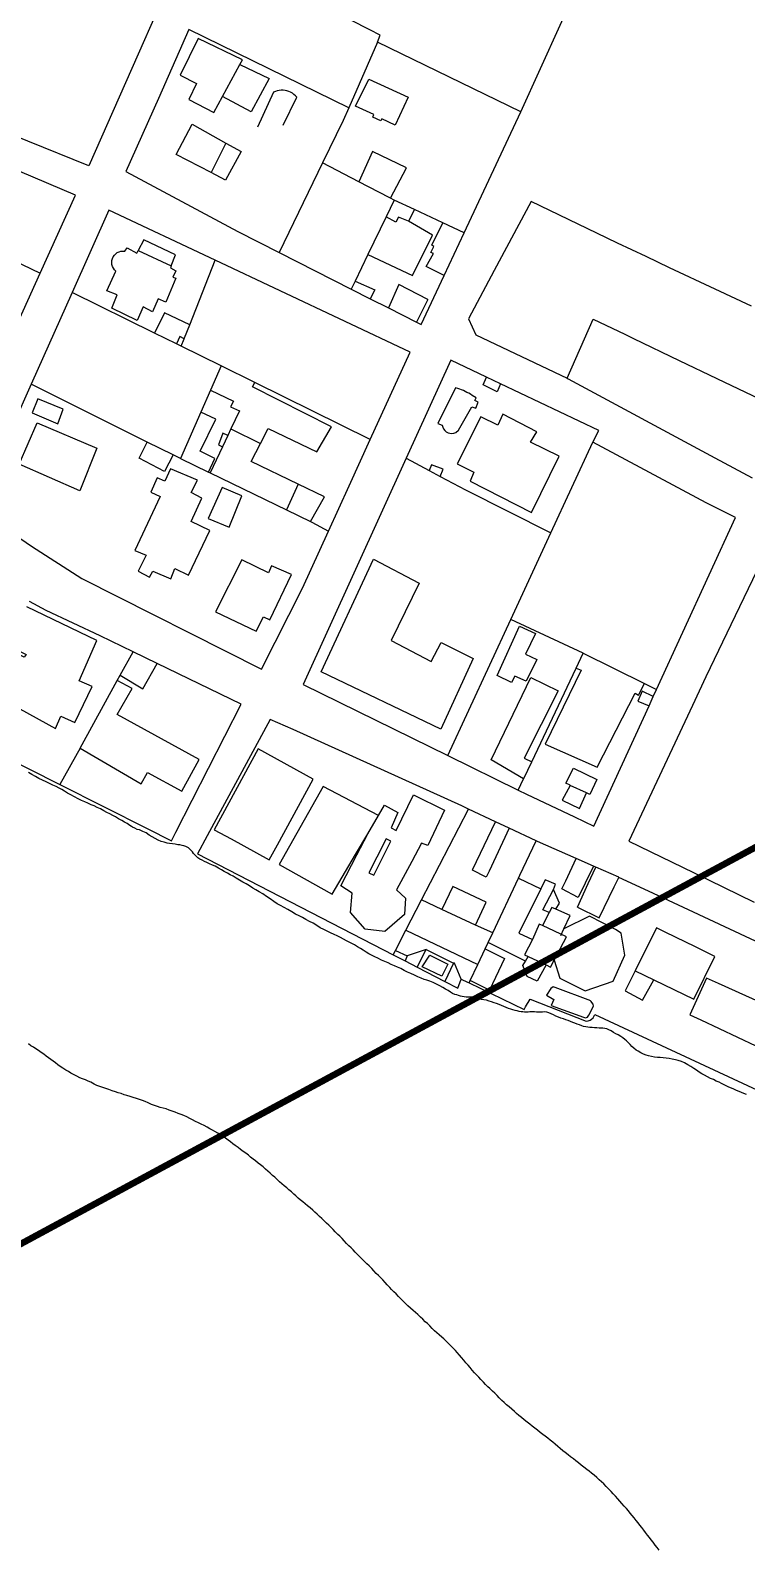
# Model space of a CAD drawing. Header units: inches. Extents: x 610851 to 630254, y 1234683 to 1264905.
# Drawn here: x 622826.15 to 622833.72, y 1246140.49 to 1246156.56 of the extents above; entities that cross this region are included whole.
import ezdxf

# ---------------------------------------------------------------- set-up
doc = ezdxf.new("R2010")
doc.units = ezdxf.units.IN
doc.header["$MEASUREMENT"] = 0
doc.layers.add('Level 50', color=7, linetype='Continuous', lineweight=0)
doc.layers.add('Level 7', color=7, linetype='Continuous', lineweight=0)
doc.styles.add('Styletxt', font='txt.shx')
doc.styles.add('WMF-Arial0', font='arial.ttf')
doc.dimstyles.new('STANDARD-Linear', dxfattribs={"dimtxt": 1.5, "dimasz": 1.13, "dimexe": 0.125, "dimexo": 0.000625, "dimgap": 0.3, "dimtad": 1, "dimzin": 7, "dimdsep": 46, "dimtxsty": 'Styletxt', "dimsah": 1, "dimcen": 2.5, "dimclrd": 1, "dimclre": 1, "dimclrt": 2, "dimaunit": 1, "dimadec": 7, "dimazin": 0, "dimtfac": 1, "dimtofl": 0, "dimtmove": 1, "dimatfit": 3, "dimfxl": 1, "dimtolj": 1, "dimtzin": 0, "dimarcsym": 0})

msp = doc.modelspace()

# ---------------------------------------------------------------- linework, layer by layer
at = {"layer": 'Level 50', "color": 7, "flags": 128}
for points in [[(622828.56579, 1246159.20652), (622827.99815, 1246157.91995), (622827.99815, 1246157.91995), (622826.76628, 1246155.12948), (622825.47333, 1246155.65081), (622825.47214, 1246155.65138), (622825.47214, 1246155.65138), (622824.69089, 1246156.02556), (622824.68345, 1246156.02989), (622824.68345, 1246156.02989), (622824.48547, 1246156.14924), (622824.48547, 1246156.14924), (622823.80556, 1246156.55877), (622823.1339, 1246156.86244), (622823.1339, 1246156.86244), (622823.1307, 1246156.8637)], [(622830.28508, 1246153.45239), (622830.52958, 1246153.97175), (622830.52958, 1246153.97175), (622830.74157, 1246154.42166), (622830.74157, 1246154.42166), (622831.34355, 1246155.70044), (622831.34355, 1246155.70044), (622832.38398, 1246157.99796)], [(622831.34355, 1246155.70044), (622829.82512, 1246156.43809), (622829.82512, 1246156.43809), (622829.85196, 1246156.51248), (622829.7434, 1246156.56813), (622829.7434, 1246156.56813), (622828.17526, 1246157.37067)], [(622827.82555, 1246156.57365), (622827.50477, 1246155.84107), (622827.15988, 1246155.07162), (622828.34664, 1246154.43478), (622828.78434, 1246154.213), (622828.78434, 1246154.213), (622829.54562, 1246153.8275), (622829.54562, 1246153.8275), (622829.74786, 1246153.72486), (622829.74786, 1246153.72486), (622829.94023, 1246153.62727), (622829.94023, 1246153.62727), (622830.23693, 1246153.47711), (622830.23693, 1246153.47711), (622830.28508, 1246153.45239)], [(622829.51955, 1246155.74521), (622827.82555, 1246156.57365)], [(622828.39381, 1246156.25131), (622827.92433, 1246156.47802), (622827.73422, 1246156.0901), (622827.9068, 1246156.00221), (622827.82514, 1246155.8322), (622828.08974, 1246155.69417), (622828.18289, 1246155.86523), (622828.18289, 1246155.86523), (622828.36686, 1246156.20218), (622828.36686, 1246156.20218), (622828.39381, 1246156.25131)], [(622829.82512, 1246156.43809), (622829.51955, 1246155.74521), (622829.51955, 1246155.74521), (622829.45967, 1246155.61026), (622829.24271, 1246155.16099), (622829.24271, 1246155.16099), (622828.78434, 1246154.213)], [(622828.36686, 1246156.20218), (622828.67822, 1246156.05475), (622828.48684, 1246155.70277), (622828.18289, 1246155.86523)], [(622828.82519, 1246155.55902), (622828.96837, 1246155.85704), (622828.95481, 1246155.87267), (622828.93938, 1246155.88686), (622828.92245, 1246155.89915), (622828.90447, 1246155.90988), (622828.88535, 1246155.91823), (622828.86555, 1246155.92457), (622828.84506, 1246155.92889), (622828.82431, 1246155.93115), (622828.80371, 1246155.93128), (622828.78278, 1246155.92892), (622828.76242, 1246155.92439), (622828.74267, 1246155.9181), (622828.72343, 1246155.90921), (622828.55487, 1246155.5383)], [(622828.82519, 1246155.55902), (622828.96837, 1246155.85704), (622828.95481, 1246155.87267), (622828.93938, 1246155.88686), (622828.92245, 1246155.89915), (622828.90447, 1246155.90988), (622828.88535, 1246155.91823), (622828.86555, 1246155.92457), (622828.84506, 1246155.92889), (622828.82431, 1246155.93115), (622828.80371, 1246155.93128), (622828.78278, 1246155.92892), (622828.76242, 1246155.92439), (622828.74267, 1246155.9181), (622828.72343, 1246155.90921), (622828.55487, 1246155.5383)], [(622830.1494, 1246155.85849), (622830.01202, 1246155.55973), (622829.86986, 1246155.62896), (622829.85962, 1246155.60503), (622829.77513, 1246155.64495), (622829.7843, 1246155.67365), (622829.59287, 1246155.76228), (622829.73316, 1246156.04762), (622830.1494, 1246155.85849)], [(622828.21887, 1246155.37033), (622828.06467, 1246155.05858), (622828.06467, 1246155.05858), (622827.69342, 1246155.25075), (622827.86077, 1246155.57301), (622828.21887, 1246155.37033)], [(622825.80856, 1246153.01994), (622826.25073, 1246153.99569), (622826.25073, 1246153.99569), (622826.62483, 1246154.82198), (622825.30162, 1246155.37961)], [(622828.21887, 1246155.37033), (622828.38197, 1246155.28072), (622828.21621, 1246154.98056), (622828.06467, 1246155.05858)], [(622829.96267, 1246154.78797), (622830.13007, 1246155.11064), (622829.77252, 1246155.28169), (622829.6262, 1246154.96262)], [(622829.99936, 1246154.76894), (622829.96267, 1246154.78797), (622829.96267, 1246154.78797), (622829.94888, 1246154.79522), (622829.94888, 1246154.79522), (622829.6262, 1246154.96262), (622829.6262, 1246154.96262), (622829.24271, 1246155.16099)], [(622824.91411, 1246154.63543), (622826.25073, 1246153.99569)], [(622830.16916, 1246153.16012), (622828.10549, 1246154.13086), (622828.10549, 1246154.13086), (622826.98019, 1246154.66005), (622826.59128, 1246153.79064), (622826.59128, 1246153.79064), (622826.15747, 1246152.82097), (622826.15747, 1246152.82097), (622825.57162, 1246151.51065), (622826.16142, 1246151.10726), (622826.69435, 1246150.76549), (622828.59592, 1246149.80721), (622829.02977, 1246150.66283), (622829.30586, 1246151.26735), (622829.30586, 1246151.26735), (622829.52452, 1246151.74627), (622829.748, 1246152.23637), (622829.748, 1246152.23637), (622830.16916, 1246153.16012)], [(622830.74157, 1246154.42166), (622830.51733, 1246154.52672), (622830.51733, 1246154.52672), (622830.21527, 1246154.6679), (622830.21527, 1246154.6679), (622829.99936, 1246154.76894), (622829.99936, 1246154.76894), (622829.91431, 1246154.5922), (622829.91431, 1246154.5922), (622829.72083, 1246154.19125), (622829.72083, 1246154.19125), (622829.58637, 1246153.91189), (622829.58637, 1246153.91189), (622829.54562, 1246153.8275)], [(622830.21527, 1246154.6679), (622830.15211, 1246154.54347), (622830.15211, 1246154.54347), (622830.0477, 1246154.58891), (622830.01882, 1246154.53455), (622829.91431, 1246154.5922)], [(622833.78266, 1246153.64567), (622833.39859, 1246153.82645), (622833.39859, 1246153.82645), (622832.91731, 1246154.05299), (622832.91731, 1246154.05299), (622832.66853, 1246154.17005), (622832.66853, 1246154.17005), (622832.36503, 1246154.31309), (622832.36503, 1246154.31309), (622832.14524, 1246154.41674), (622831.45057, 1246154.7541), (622831.06099, 1246154.02323), (622831.06099, 1246154.02323), (622830.7881, 1246153.51215), (622830.86445, 1246153.34366), (622831.83159, 1246152.88367), (622831.83159, 1246152.88367), (622831.8427, 1246152.87845), (622833.39477, 1246152.04262), (622833.39477, 1246152.04262), (622833.79306, 1246151.82845)], [(622829.72083, 1246154.19125), (622830.19453, 1246153.97115), (622830.40694, 1246154.39828), (622830.15211, 1246154.54347)], [(622830.52958, 1246153.97175), (622830.33988, 1246154.06395), (622830.41636, 1246154.20349), (622830.38766, 1246154.21266), (622830.42207, 1246154.27724), (622830.39851, 1246154.29037), (622830.51733, 1246154.52672)], [(622827.64006, 1246154.07215), (622827.68704, 1246154.18856), (622827.34912, 1246154.34866), (622827.29055, 1246154.23375)], [(622827.28103, 1246153.49347), (622827.00984, 1246153.62604), (622827.06706, 1246153.76638), (622826.95897, 1246153.80934), (622827.05428, 1246154.01674), (622827.05428, 1246154.01674), (622827.03932, 1246154.03129), (622827.02722, 1246154.04842), (622827.01828, 1246154.06724), (622827.01287, 1246154.0873), (622827.01052, 1246154.10822), (622827.0123, 1246154.12861), (622827.01745, 1246154.14899), (622827.02581, 1246154.16812), (622827.03768, 1246154.1851), (622827.05181, 1246154.20011), (622827.069, 1246154.21263), (622827.08741, 1246154.22162), (622827.10752, 1246154.22745), (622827.14847, 1246154.22848), (622827.17185, 1246154.26293), (622827.27704, 1246154.20729), (622827.29055, 1246154.23375), (622827.29055, 1246154.23375), (622827.64006, 1246154.07215), (622827.64006, 1246154.07215), (622827.63309, 1246154.05074), (622827.69034, 1246154.02148), (622827.65851, 1246153.95404), (622827.68968, 1246153.94119), (622827.58296, 1246153.68771), (622827.50099, 1246153.72437), (622827.44125, 1246153.5873), (622827.34339, 1246153.63778), (622827.28103, 1246153.49347)], [(622827.74527, 1246153.22283), (622827.77631, 1246153.30047), (622827.77631, 1246153.30047), (622827.77893, 1246153.30771), (622827.77893, 1246153.30771), (622827.77955, 1246153.30931), (622827.77955, 1246153.30931), (622827.83553, 1246153.44981), (622827.83553, 1246153.44981), (622828.10549, 1246154.13086)], [(622829.58637, 1246153.91189), (622829.79651, 1246153.81832), (622829.74786, 1246153.72486)], [(622830.35737, 1246153.71619), (622830.05175, 1246153.8755), (622829.94023, 1246153.62727)], [(622829.748, 1246152.23637), (622828.52482, 1246152.83876), (622828.52482, 1246152.83876), (622828.16987, 1246153.01368), (622828.16987, 1246153.01368), (622827.74527, 1246153.22283), (622827.74527, 1246153.22283), (622827.69499, 1246153.2474), (622827.69499, 1246153.2474), (622827.46188, 1246153.36202), (622827.46188, 1246153.36202), (622826.59128, 1246153.79064)], [(622830.35737, 1246153.71619), (622830.23693, 1246153.47711)], [(622827.83553, 1246153.44981), (622827.56799, 1246153.57476), (622827.46188, 1246153.36202)], [(622831.83159, 1246152.88367), (622832.10672, 1246153.51018), (622832.10672, 1246153.51018), (622832.44324, 1246153.349), (622832.44324, 1246153.349), (622832.53517, 1246153.30475), (622832.53517, 1246153.30475), (622833.01871, 1246153.07286), (622833.01871, 1246153.07286), (622833.41745, 1246152.88178), (622833.41745, 1246152.88178), (622834.17203, 1246152.51945)], [(622827.77631, 1246153.30047), (622827.72976, 1246153.32456), (622827.69499, 1246153.2474)], [(622828.16987, 1246153.01368), (622828.05635, 1246152.75645), (622828.05635, 1246152.75645), (622827.95354, 1246152.52351), (622827.95354, 1246152.52351), (622827.73691, 1246152.03422), (622827.73691, 1246152.03422), (622828.03482, 1246151.89022), (622828.03482, 1246151.89022), (622828.05264, 1246151.88161), (622828.05264, 1246151.88161), (622828.86034, 1246151.49055), (622828.86034, 1246151.49055), (622829.11468, 1246151.36772), (622829.11468, 1246151.36772), (622829.12812, 1246151.36094), (622829.30586, 1246151.26735)], [(622832.11333, 1246148.14545), (622832.6995, 1246149.41911), (622832.6995, 1246149.41911), (622832.74398, 1246149.51606), (622832.74398, 1246149.51606), (622832.77905, 1246149.59234), (622832.77905, 1246149.59234), (622833.615, 1246151.40994), (622833.30507, 1246151.56518), (622832.10373, 1246152.20642), (622832.10373, 1246152.20642), (622832.16632, 1246152.32966), (622831.12615, 1246152.82389), (622831.12615, 1246152.82389), (622830.97742, 1246152.89439), (622830.97742, 1246152.89439), (622830.6007, 1246153.07338), (622830.12843, 1246152.03712), (622830.12843, 1246152.03712), (622829.03732, 1246149.64345), (622830.5676, 1246148.89334), (622830.5676, 1246148.89334), (622831.31451, 1246148.52695), (622831.31451, 1246148.52695), (622831.40122, 1246148.48463), (622831.90993, 1246148.24235), (622831.90993, 1246148.24235), (622832.11333, 1246148.14545)], [(622831.12615, 1246152.82389), (622831.09053, 1246152.7401), (622830.94192, 1246152.8148), (622830.97742, 1246152.89439)], [(622827.73691, 1246152.03422), (622827.66177, 1246152.07168), (622827.66177, 1246152.07168), (622827.38615, 1246152.20903), (622827.38615, 1246152.20903), (622826.15747, 1246152.82097)], [(622828.05635, 1246152.75645), (622828.29882, 1246152.63937), (622828.26661, 1246152.58208), (622828.36124, 1246152.53916), (622828.27137, 1246152.3479), (622828.27137, 1246152.3479), (622828.23781, 1246152.2769), (622828.23781, 1246152.2769), (622828.1826, 1246152.1586), (622828.1826, 1246152.1586), (622828.05264, 1246151.88161)], [(622828.98292, 1246151.7626), (622828.48807, 1246152.00142), (622828.58519, 1246152.19343), (622828.58519, 1246152.19343), (622828.66598, 1246152.35346), (622829.18228, 1246152.10472), (622829.33812, 1246152.37039), (622828.50026, 1246152.79185), (622828.52482, 1246152.83876)], [(622830.82145, 1246152.58203), (622830.86427, 1246152.5681), (622830.88956, 1246152.63049), (622830.85587, 1246152.64661), (622830.86872, 1246152.67778), (622830.82558, 1246152.70227), (622830.82558, 1246152.70227), (622830.80813, 1246152.71378), (622830.79015, 1246152.72451), (622830.77166, 1246152.73447), (622830.75311, 1246152.74402), (622830.73398, 1246152.75237), (622830.71481, 1246152.76031), (622830.69516, 1246152.76789), (622830.67536, 1246152.77423), (622830.64899, 1246152.78184), (622830.46476, 1246152.40368), (622830.51005, 1246152.38606), (622830.51005, 1246152.38606), (622830.51504, 1246152.36606), (622830.52398, 1246152.34723), (622830.53702, 1246152.33083), (622830.55296, 1246152.31741), (622830.57104, 1246152.3075), (622830.59137, 1246152.30194), (622830.61223, 1246152.30052), (622830.63284, 1246152.30375), (622830.65234, 1246152.31134), (622830.68282, 1246152.33561), (622830.82145, 1246152.58203)], [(622830.82145, 1246152.58203), (622830.86427, 1246152.5681), (622830.88956, 1246152.63049), (622830.85587, 1246152.64661), (622830.86872, 1246152.67778), (622830.82558, 1246152.70227), (622830.82558, 1246152.70227), (622830.80813, 1246152.71378), (622830.79015, 1246152.72451), (622830.77166, 1246152.73447), (622830.75311, 1246152.74402), (622830.73398, 1246152.75237), (622830.71481, 1246152.76031), (622830.69516, 1246152.76789), (622830.67536, 1246152.77423), (622830.64899, 1246152.78184), (622830.46476, 1246152.40368), (622830.51005, 1246152.38606), (622830.51005, 1246152.38606), (622830.51504, 1246152.36606), (622830.52398, 1246152.34723), (622830.53702, 1246152.33083), (622830.55296, 1246152.31741), (622830.57104, 1246152.3075), (622830.59137, 1246152.30194), (622830.61223, 1246152.30052), (622830.63284, 1246152.30375), (622830.65234, 1246152.31134), (622830.68282, 1246152.33561), (622830.82145, 1246152.58203)], [(622826.167, 1246152.51927), (622826.43902, 1246152.403), (622826.49737, 1246152.5554), (622826.22683, 1246152.66685), (622826.167, 1246152.51927)], [(622826.21966, 1246152.41191), (622826.85246, 1246152.14311), (622826.67159, 1246151.69298), (622826.02968, 1246151.97599), (622826.21966, 1246152.41191)], [(622828.03482, 1246151.89022), (622828.10349, 1246152.03455), (622827.94615, 1246152.11332), (622828.11205, 1246152.45049), (622827.95354, 1246152.52351)], [(622830.66609, 1246151.97711), (622830.84447, 1246151.88848), (622830.80445, 1246151.79348), (622831.45562, 1246151.46467), (622831.74824, 1246152.06032), (622831.44547, 1246152.20579), (622831.51096, 1246152.31561), (622831.15243, 1246152.50194), (622831.09965, 1246152.38627), (622830.9173, 1246152.47668), (622830.66609, 1246151.97711)], [(622827.66177, 1246152.07168), (622827.56855, 1246151.89684), (622827.30143, 1246152.03814), (622827.38615, 1246152.20903)], [(622828.23781, 1246152.2769), (622828.18811, 1246152.30266), (622828.13893, 1246152.17896), (622828.1826, 1246152.1586)], [(622828.27137, 1246152.3479), (622828.58519, 1246152.19343)], [(622830.5676, 1246148.89334), (622831.2348, 1246150.33205), (622831.2348, 1246150.33205), (622831.65857, 1246151.24663), (622831.65857, 1246151.24663), (622832.10373, 1246152.20642)], [(622827.25426, 1246151.06116), (622827.3732, 1246151.01091), (622827.28901, 1246150.84417), (622827.40934, 1246150.77859), (622827.44375, 1246150.84317), (622827.63633, 1246150.76029), (622827.67672, 1246150.87123), (622827.82426, 1246150.8013), (622828.04849, 1246151.27446), (622827.85161, 1246151.36969), (622827.96338, 1246151.61662), (622827.85286, 1246151.67336), (622827.91765, 1246151.80389), (622827.6315, 1246151.92492), (622827.57251, 1246151.79365), (622827.49054, 1246151.8303), (622827.42458, 1246151.67762), (622827.52319, 1246151.63293), (622827.25426, 1246151.06116)], [(622830.12843, 1246152.03712), (622830.37224, 1246151.90766), (622830.37224, 1246151.90766), (622830.48797, 1246151.84561), (622830.48797, 1246151.84561), (622830.75659, 1246151.70286), (622831.65857, 1246151.24663)], [(622830.48797, 1246151.84561), (622830.51911, 1246151.92072), (622830.39685, 1246151.96803), (622830.37224, 1246151.90766)], [(622828.38596, 1246151.64003), (622828.18108, 1246151.72871), (622828.03084, 1246151.39878), (622828.25493, 1246151.30889), (622828.38596, 1246151.64003)], [(622829.11468, 1246151.36772), (622829.26429, 1246151.62746), (622828.98292, 1246151.7626), (622828.98292, 1246151.7626), (622828.86034, 1246151.49055)], [(622834.02479, 1246151.22627), (622833.6118, 1246150.36922), (622833.6118, 1246150.36922), (622833.30056, 1246149.72379), (622833.15949, 1246149.42255), (622833.15949, 1246149.42255), (622832.48578, 1246147.98552), (622833.16934, 1246147.65338), (622833.16934, 1246147.65338), (622833.81125, 1246147.34091)], [(622828.91486, 1246150.80641), (622828.70311, 1246150.9006), (622828.66861, 1246150.82551), (622828.38729, 1246150.96107), (622828.10789, 1246150.41253), (622828.53862, 1246150.20849), (622828.61664, 1246150.36003), (622828.68408, 1246150.3282), (622828.91486, 1246150.80641)], [(622829.22787, 1246149.77672), (622829.7819, 1246150.97077), (622830.26474, 1246150.71709), (622829.96917, 1246150.10836), (622830.39368, 1246149.8887), (622830.49797, 1246150.08737), (622830.83808, 1246149.91814), (622830.49436, 1246149.17085), (622829.22787, 1246149.77672)], [(622825.91847, 1246150.05114), (622826.10306, 1246149.96171), (622826.08441, 1246149.93129), (622825.9481, 1246150.00019), (622825.70038, 1246149.46567), (622825.90306, 1246149.3697), (622825.9357, 1246149.44335), (622826.41306, 1246149.17985), (622826.47065, 1246149.31004), (622826.62001, 1246149.24115), (622826.80316, 1246149.62407), (622826.66572, 1246149.68091), (622826.85163, 1246150.10809), (622826.11266, 1246150.46421)], [(622827.68822, 1246148.08295), (622828.38118, 1246149.43719), (622827.49204, 1246149.86567), (622827.49204, 1246149.86567), (622827.23532, 1246149.98965), (622827.23532, 1246149.98965), (622826.88743, 1246150.15735), (622826.31707, 1246150.42735), (622826.13944, 1246150.52178)], [(622832.00146, 1246149.97532), (622831.2348, 1246150.33205)], [(622831.0916, 1246149.73988), (622831.3273, 1246150.25954), (622831.49558, 1246150.18399), (622831.39152, 1246149.96426), (622831.50971, 1246149.90821), (622831.39976, 1246149.67871), (622831.2769, 1246149.73115), (622831.2446, 1246149.66335)], [(622826.67667, 1246148.97209), (622827.06882, 1246149.68706), (622827.06882, 1246149.68706), (622827.099, 1246149.74167), (622827.099, 1246149.74167), (622827.23532, 1246149.98965)], [(622831.31451, 1246148.52695), (622831.37107, 1246148.64591), (622831.37107, 1246148.64591), (622831.37342, 1246148.65108), (622831.37342, 1246148.65108), (622831.45666, 1246148.82678), (622831.45666, 1246148.82678), (622831.45666, 1246148.82678), (622831.45666, 1246148.82678), (622831.92694, 1246149.81827), (622831.92694, 1246149.81827), (622831.92694, 1246149.81827), (622831.92694, 1246149.81827), (622832.00146, 1246149.97532), (622832.00146, 1246149.97532), (622832.65085, 1246149.65557), (622832.65085, 1246149.65557), (622832.77905, 1246149.59234)], [(622827.099, 1246149.74167), (622827.3407, 1246149.59901), (622827.49204, 1246149.86567)], [(622831.92694, 1246149.81827), (622831.98111, 1246149.79446), (622831.60055, 1246149.01277), (622832.15177, 1246148.77048), (622832.55158, 1246149.55137), (622832.58821, 1246149.53192), (622832.65085, 1246149.65557)], [(622826.67505, 1246148.96935), (622827.32287, 1246148.59174), (622827.38986, 1246148.71314), (622827.75269, 1246148.51448), (622827.93639, 1246148.84936), (622827.06643, 1246149.32545), (622827.22774, 1246149.60094), (622827.06882, 1246149.68706)], [(622831.37107, 1246148.64591), (622831.02812, 1246148.84538), (622831.44753, 1246149.71633), (622831.73578, 1246149.57567), (622831.37873, 1246148.86544), (622831.45666, 1246148.82678)], [(622831.2446, 1246149.66335), (622831.0916, 1246149.73988)], [(622832.74398, 1246149.51606), (622832.62719, 1246149.57319), (622832.58176, 1246149.46879), (622832.6995, 1246149.41911)], [(622832.69221, 1246147.45779), (622832.37935, 1246147.60366), (622832.37935, 1246147.60366), (622832.37816, 1246147.60423), (622832.13602, 1246147.71075), (622832.13602, 1246147.71075), (622832.11886, 1246147.71801), (622832.11886, 1246147.71801), (622832.11292, 1246147.72088), (622832.11292, 1246147.72088), (622831.92851, 1246147.80187), (622831.92851, 1246147.80187), (622831.51912, 1246147.98213), (622831.50362, 1246147.98917), (622831.50362, 1246147.98917), (622831.21877, 1246148.1235), (622831.21877, 1246148.1235), (622831.07438, 1246148.19176), (622831.07438, 1246148.19176), (622830.78751, 1246148.32677), (622830.78751, 1246148.32677), (622830.71883, 1246148.35876), (622828.93229, 1246149.16798), (622828.68751, 1246149.27358), (622828.02097, 1246148.04138)], [(622825.46662, 1246149.08842), (622826.46084, 1246148.58706), (622826.46084, 1246148.58706), (622827.38589, 1246148.12072)], [(622826.67667, 1246148.97209), (622826.67505, 1246148.96935), (622826.67505, 1246148.96935), (622826.46084, 1246148.58706)], [(622828.76437, 1246147.9485), (622829.14418, 1246148.64369), (622828.56204, 1246148.96276), (622828.09506, 1246148.10804), (622828.27447, 1246148.00971)], [(622827.2194, 1246148.14152), (622827.20272, 1246148.1523), (622827.1737, 1246148.17203), (622827.1458, 1246148.18741), (622827.11538, 1246148.20606), (622827.08309, 1246148.22326), (622827.04868, 1246148.24368), (622827.02079, 1246148.25906), (622826.98849, 1246148.27627), (622826.95878, 1246148.29062), (622826.92503, 1246148.30633), (622826.89027, 1246148.32722), (622826.85653, 1246148.34293), (622826.82283, 1246148.35905), (622826.79166, 1246148.3719), (622826.75792, 1246148.38761), (622826.72381, 1246148.40379), (622826.68866, 1246148.41842), (622826.65497, 1246148.43454), (622826.61436, 1246148.45577), (622826.57772, 1246148.47521), (622826.54291, 1246148.49569), (622826.50851, 1246148.51611), (622826.48061, 1246148.53149), (622826.4523, 1246148.54692), (622826.42042, 1246148.56407), (622826.42042, 1246148.56407), (622826.38673, 1246148.5802), (622826.35262, 1246148.59638), (622826.31495, 1246148.61427), (622826.27686, 1246148.63223), (622826.23877, 1246148.65018), (622826.20256, 1246148.66957), (622826.16335, 1246148.69188), (622826.12713, 1246148.71127)], [(622832.07359, 1246148.4805), (622832.03788, 1246148.4973), (622832.03788, 1246148.4973), (622832.0355, 1246148.49845), (622832.0355, 1246148.49845), (622831.86594, 1246148.57711), (622831.86594, 1246148.57711), (622831.86279, 1246148.57877), (622831.86279, 1246148.57877), (622831.81871, 1246148.59918), (622831.90033, 1246148.7591), (622832.14796, 1246148.63967), (622832.07359, 1246148.4805)], [(622829.8336, 1246148.25903), (622829.24774, 1246148.56554), (622828.89158, 1246147.93261)], [(622831.86594, 1246148.57711), (622831.77874, 1246148.41959), (622831.96478, 1246148.33165), (622832.0355, 1246148.49845)], [(622831.86594, 1246148.57711), (622831.77874, 1246148.41959), (622831.96478, 1246148.33165), (622832.0355, 1246148.49845)], [(622829.5912, 1246147.84521), (622829.72027, 1246148.06532), (622829.72027, 1246148.06532), (622829.8336, 1246148.25903), (622829.8336, 1246148.25903), (622829.89826, 1246148.36895), (622830.04074, 1246148.28915), (622829.9689, 1246148.12671), (622830.02222, 1246148.09964), (622830.20645, 1246148.4778), (622830.53525, 1246148.3155), (622830.35575, 1246147.94137), (622830.29009, 1246147.96413), (622830.18668, 1246147.77081)], [(622830.48148, 1246147.73398), (622830.78751, 1246148.32677)], [(622830.83461, 1246147.68987), (622831.07438, 1246148.19176)], [(622833.73018, 1246145.30697), (622833.70335, 1246145.31758), (622833.67792, 1246145.32927), (622833.65367, 1246145.33703), (622833.62643, 1246145.34769), (622833.59853, 1246145.36307), (622833.5717, 1246145.37368), (622833.54446, 1246145.38434), (622833.51656, 1246145.39972), (622833.49371, 1246145.40855), (622833.46576, 1246145.42352), (622833.4408, 1246145.43557), (622833.41104, 1246145.44951), (622833.38132, 1246145.46385), (622833.3501, 1246145.47629), (622833.31822, 1246145.49345), (622833.28599, 1246145.51106), (622833.25809, 1246145.52644), (622833.23159, 1246145.5429), (622833.20299, 1246145.56258), (622833.17256, 1246145.58123), (622833.14107, 1246145.60464), (622833.10878, 1246145.62185), (622833.07396, 1246145.64232), (622833.0428, 1246145.65518), (622833.0083, 1246145.66509), (622832.9782, 1246145.67318), (622832.94442, 1246145.67879), (622832.9125, 1246145.68585), (622832.87913, 1246145.69141), (622832.84787, 1246145.69375), (622832.81884, 1246145.69707), (622832.78758, 1246145.69942), (622832.75673, 1246145.70171), (622832.72477, 1246145.70835), (622832.69467, 1246145.71644), (622832.66855, 1246145.72275), (622832.6413, 1246145.73341), (622832.61341, 1246145.74879), (622832.58551, 1246145.76417), (622832.56195, 1246145.7773), (622832.53732, 1246145.7952), (622832.51597, 1246145.81563), (622832.49901, 1246145.83423), (622832.48158, 1246145.85246), (622832.46022, 1246145.87289), (622832.44139, 1246145.89004), (622832.42116, 1246145.90612), (622832.39905, 1246145.92075), (622832.37116, 1246145.93613), (622832.3476, 1246145.94926), (622832.32363, 1246145.96245), (622832.2976, 1246145.97927), (622832.27217, 1246145.99096), (622832.25119, 1246146.00124), (622832.23081, 1246146.00639), (622832.21156, 1246146.00719), (622832.19236, 1246146.0084), (622832.17164, 1246146.0077), (622832.14805, 1246146.01074), (622832.12113, 1246146.01084), (622832.09795, 1246146.01383), (622832.09795, 1246146.01383), (622832.07248, 1246146.01542), (622832.0507, 1246146.01949), (622832.02892, 1246146.02356), (622832.00714, 1246146.02763), (622831.98682, 1246146.03319), (622831.96438, 1246146.04197), (622831.93967, 1246146.04937), (622831.91429, 1246146.06147), (622831.8918, 1246146.06984), (622831.86895, 1246146.07868), (622831.84358, 1246146.09078), (622831.81928, 1246146.09812), (622831.79456, 1246146.10552), (622831.76633, 1246146.11504), (622831.73909, 1246146.12571), (622831.71226, 1246146.13632), (622831.68688, 1246146.14842), (622831.66151, 1246146.16053), (622831.63861, 1246146.16895), (622831.61576, 1246146.17779), (622831.59258, 1246146.18077), (622831.57005, 1246146.17905), (622831.54893, 1246146.1784), (622831.5264, 1246146.17667), (622831.50714, 1246146.17747), (622831.48536, 1246146.18154), (622831.46616, 1246146.18275), (622831.45125, 1246146.18131), (622831.43597, 1246146.18033), (622831.42111, 1246146.1793), (622831.39419, 1246146.1794), (622831.37933, 1246146.17837), (622831.36147, 1246146.18025), (622831.34409, 1246146.18249), (622831.32483, 1246146.18328), (622831.30198, 1246146.19212), (622831.2802, 1246146.19619), (622831.2559, 1246146.20353), (622831.23557, 1246146.20909), (622831.21273, 1246146.21793), (622831.1859, 1246146.22854), (622831.16305, 1246146.23737), (622831.13762, 1246146.24906), (622831.11079, 1246146.25967), (622831.0836, 1246146.27075), (622831.0593, 1246146.27809), (622831.0306, 1246146.28726), (622831.00635, 1246146.29501), (622830.97765, 1246146.30418), (622830.95008, 1246146.30899), (622830.92648, 1246146.31203), (622830.90218, 1246146.31937), (622830.87606, 1246146.32568), (622830.85428, 1246146.32975), (622830.82997, 1246146.33709), (622830.80885, 1246146.33645), (622830.78632, 1246146.33472), (622830.76273, 1246146.33776), (622830.74347, 1246146.33856), (622830.72169, 1246146.34263), (622830.70178, 1246146.34814), (622830.68146, 1246146.3537), (622830.66295, 1246146.36029), (622830.64262, 1246146.36586), (622830.61972, 1246146.37428), (622830.59803, 1246146.38886), (622830.57159, 1246146.40573), (622830.54551, 1246146.42213), (622830.51761, 1246146.43751), (622830.48532, 1246146.45472), (622830.4505, 1246146.47519), (622830.41499, 1246146.49029), (622830.37984, 1246146.50492), (622830.34681, 1246146.51633), (622830.31671, 1246146.52441), (622830.28548, 1246146.53685), (622830.24998, 1246146.55195), (622830.21623, 1246146.56766), (622830.17814, 1246146.58561), (622830.14263, 1246146.60071), (622830.10636, 1246146.61969), (622830.06973, 1246146.63913), (622830.03458, 1246146.65376), (622830.00341, 1246146.66662), (622829.96925, 1246146.68238), (622829.93556, 1246146.6985), (622829.90187, 1246146.71463), (622829.8663, 1246146.72931), (622829.82822, 1246146.74726), (622829.79452, 1246146.76338), (622829.76078, 1246146.77909), (622829.73288, 1246146.79447), (622829.70246, 1246146.81312), (622829.67344, 1246146.83285), (622829.64301, 1246146.8515), (622829.61259, 1246146.87015), (622829.58217, 1246146.88879), (622829.5524, 1246146.90273), (622829.52305, 1246146.91661), (622829.52305, 1246146.91661), (622829.49515, 1246146.93199), (622829.46432, 1246146.95069), (622829.43244, 1246146.96784), (622829.39833, 1246146.98402), (622829.36464, 1246147.00014), (622829.32655, 1246147.01809), (622829.2928, 1246147.0338), (622829.25477, 1246147.05217), (622829.2185, 1246147.07115), (622829.18121, 1246147.09531), (622829.14387, 1246147.11906), (622829.10579, 1246147.13701), (622829.06704, 1246147.15968), (622829.03083, 1246147.17907), (622828.99414, 1246147.19811), (622828.95606, 1246147.21606), (622828.91731, 1246147.23873), (622828.87563, 1246147.26472), (622828.83502, 1246147.28594), (622828.7988, 1246147.30534), (622828.76259, 1246147.32473), (622828.72525, 1246147.34848), (622828.68684, 1246147.37699), (622828.6495, 1246147.40074), (622828.60963, 1246147.42776), (622828.57234, 1246147.45192), (622828.53753, 1246147.4724), (622828.50565, 1246147.48955), (622828.46836, 1246147.51371), (622828.43355, 1246147.53419), (622828.39692, 1246147.55364), (622828.36252, 1246147.57406), (622828.3277, 1246147.59454), (622828.29475, 1246147.61646), (622828.26499, 1246147.63039), (622828.23456, 1246147.64904), (622828.20227, 1246147.66625), (622828.17185, 1246147.68489), (622828.13956, 1246147.7021), (622828.1048, 1246147.72299), (622828.07797, 1246147.7336), (622828.0468, 1246147.74645), (622828.01703, 1246147.76039), (622827.99202, 1246147.77203), (622827.96665, 1246147.78413), (622827.94273, 1246147.79773), (622827.92057, 1246147.81195), (622827.90473, 1246147.8262), (622827.88983, 1246147.84116), (622827.8772, 1246147.85752), (622827.86417, 1246147.87393), (622827.84468, 1246147.89579), (622827.82333, 1246147.91622), (622827.79356, 1246147.93015), (622827.7751, 1246147.93716), (622827.75473, 1246147.94231), (622827.73295, 1246147.94638), (622827.70976, 1246147.94937), (622827.68178, 1246147.95423), (622827.65233, 1246147.95761), (622827.62335, 1246147.96134), (622827.59536, 1246147.96621), (622827.56526, 1246147.97429), (622827.53475, 1246147.98243), (622827.50106, 1246147.99856), (622827.46918, 1246148.01571), (622827.43689, 1246148.03292), (622827.40647, 1246148.05156), (622827.37311, 1246148.07354), (622827.33941, 1246148.08966), (622827.30567, 1246148.10537), (622827.27955, 1246148.11168), (622827.25417, 1246148.12379), (622827.22875, 1246148.13548), (622827.2194, 1246148.14152)], [(622827.38589, 1246148.12072), (622827.64159, 1246147.99182)], [(622827.64159, 1246147.99182), (622827.68822, 1246148.08295)], [(622828.02097, 1246148.04138), (622827.9197, 1246147.85415), (622827.9197, 1246147.85415), (622829.99117, 1246146.78392), (622829.99117, 1246146.78392), (622830.11549, 1246146.71993), (622830.11549, 1246146.71993), (622830.24451, 1246146.65323), (622830.24451, 1246146.65323), (622830.53649, 1246146.50241), (622830.53649, 1246146.50241), (622830.67305, 1246146.43222), (622830.7112, 1246146.52578), (622830.7112, 1246146.52578), (622830.77859, 1246146.49353), (622830.79326, 1246146.48659), (622830.79326, 1246146.48659), (622831.37545, 1246146.20706), (622831.39009, 1246146.23253), (622831.39009, 1246146.23253), (622831.43907, 1246146.31544), (622831.43907, 1246146.31544), (622832.03463, 1246146.0809), (622832.03463, 1246146.0809), (622832.05494, 1246146.08502), (622832.07443, 1246146.09261), (622832.09187, 1246146.10383), (622832.10678, 1246146.11832), (622832.12643, 1246146.15324), (622833.84188, 1246145.35739)], [(622829.60603, 1246147.84335), (622829.72027, 1246148.06532)], [(622831.21877, 1246148.1235), (622831.00596, 1246147.66846)], [(622828.27447, 1246148.00971), (622828.67721, 1246147.78896), (622828.67721, 1246147.78896), (622828.76437, 1246147.9485)], [(622828.89158, 1246147.93261), (622828.78273, 1246147.73918)], [(622829.87764, 1246147.80942), (622829.96687, 1246147.98683), (622829.91758, 1246148.01254), (622829.81824, 1246147.81684)], [(622831.33254, 1246147.62766), (622831.50362, 1246147.98917)], [(622828.78273, 1246147.73918), (622829.34491, 1246147.4252), (622829.5912, 1246147.84521)], [(622829.55597, 1246147.43672), (622829.43568, 1246147.5124), (622829.60603, 1246147.84335)], [(622830.18668, 1246147.77081), (622830.02622, 1246147.47083), (622830.11991, 1246147.38469), (622830.10942, 1246147.21182), (622829.90021, 1246147.03172), (622829.69473, 1246147.05693), (622829.53884, 1246147.23188), (622829.55597, 1246147.43672)], [(622829.81824, 1246147.81684), (622829.73372, 1246147.65033), (622829.78639, 1246147.62797), (622829.78639, 1246147.62797), (622829.87764, 1246147.80942)], [(622829.99117, 1246146.78392), (622830.01464, 1246146.82887), (622830.01464, 1246146.82887), (622830.1252, 1246147.04356), (622830.1252, 1246147.04356), (622830.29067, 1246147.36438), (622830.29067, 1246147.36438), (622830.48148, 1246147.73398)], [(622831.81699, 1246147.56713), (622831.92851, 1246147.80187)], [(622832.11292, 1246147.72088), (622832.02404, 1246147.54127)], [(622832.0565, 1246147.53721), (622832.13602, 1246147.71075)], [(622830.79326, 1246146.48659), (622830.80537, 1246146.51196), (622830.80537, 1246146.51196), (622830.88527, 1246146.68136), (622830.88527, 1246146.68136), (622830.96339, 1246146.84678), (622830.96339, 1246146.84678), (622830.99564, 1246146.91417), (622830.99564, 1246146.91417), (622831.04365, 1246147.01572), (622831.04365, 1246147.01572), (622831.31742, 1246147.5957), (622831.31742, 1246147.5957), (622831.33254, 1246147.62766)], [(622831.00596, 1246147.66846), (622830.97598, 1246147.60434), (622830.83064, 1246147.68155), (622830.83461, 1246147.68987)], [(622831.31742, 1246147.5957), (622831.55379, 1246147.48361), (622831.55379, 1246147.48361), (622831.32123, 1246147.01446), (622831.46666, 1246146.94775), (622831.46666, 1246146.94775), (622831.38136, 1246146.78536), (622831.41784, 1246146.76804), (622831.41784, 1246146.76804), (622831.60863, 1246146.67781), (622831.60863, 1246146.67781), (622831.65582, 1246146.65532), (622831.69461, 1246146.72775), (622831.69461, 1246146.72775), (622831.82568, 1246146.9743), (622831.57039, 1246147.09304), (622831.57039, 1246147.09304), (622831.53669, 1246147.10917)], [(622831.71393, 1246147.26645), (622831.75118, 1246147.33024), (622831.68712, 1246147.47653), (622831.68712, 1246147.47653), (622831.71021, 1246147.53163), (622831.5996, 1246147.57786), (622831.55379, 1246147.48361)], [(622832.02404, 1246147.54127), (622831.94906, 1246147.38976), (622831.77723, 1246147.48344), (622831.81699, 1246147.56713)], [(622832.3302, 1246147.50302), (622832.37935, 1246147.60366)], [(622830.86298, 1246147.09959), (622830.9738, 1246147.34244), (622830.62316, 1246147.50839), (622830.50669, 1246147.26416)], [(622831.64148, 1246147.23328), (622831.57433, 1246147.26087), (622831.68712, 1246147.47653)], [(622831.94283, 1246147.28914), (622832.0565, 1246147.53721)], [(622831.94283, 1246147.28914), (622832.17014, 1246147.17527), (622832.3302, 1246147.50302)], [(622834.42859, 1246146.64824), (622833.11733, 1246147.25945), (622833.11733, 1246147.25945), (622832.90695, 1246147.35768), (622832.90695, 1246147.35768), (622832.69221, 1246147.45779)], [(622831.04365, 1246147.01572), (622830.86298, 1246147.09959), (622830.86298, 1246147.09959), (622830.50669, 1246147.26416), (622830.50669, 1246147.26416), (622830.29067, 1246147.36438)], [(622831.76626, 1246146.98996), (622831.79836, 1246147.05947), (622831.79836, 1246147.05947), (622831.86324, 1246147.2005), (622831.71393, 1246147.26645), (622831.71393, 1246147.26645), (622831.66855, 1246147.2866), (622831.64148, 1246147.23328), (622831.64148, 1246147.23328), (622831.57039, 1246147.09304)], [(622831.53669, 1246147.10917), (622831.46666, 1246146.94775)], [(622832.34398, 1246147.05146), (622832.0692, 1246147.19206), (622831.79836, 1246147.05947)], [(622833.17513, 1246146.31651), (622833.39632, 1246146.76607), (622833.35514, 1246146.78611), (622833.35514, 1246146.78611), (622833.18968, 1246146.86718), (622833.18968, 1246146.86718), (622832.97833, 1246146.971), (622832.97833, 1246146.971), (622832.86909, 1246147.02463), (622832.86909, 1246147.02463), (622832.77964, 1246147.06856), (622832.5533, 1246146.61502), (622832.5533, 1246146.61502), (622832.75148, 1246146.52006), (622832.75148, 1246146.52006), (622833.17513, 1246146.31651)], [(622830.1252, 1246147.04356), (622830.88527, 1246146.68136)], [(622831.39089, 1246146.7189), (622830.99564, 1246146.91417)], [(622831.69461, 1246146.72775), (622831.75638, 1246146.53758), (622832.02429, 1246146.40248), (622832.31962, 1246146.50626), (622832.44355, 1246146.77898), (622832.40343, 1246147.01308), (622832.34398, 1246147.05146)], [(622830.01464, 1246146.82887), (622830.13821, 1246146.77213), (622830.13821, 1246146.77213), (622830.11549, 1246146.71993)], [(622830.33829, 1246146.83894), (622830.13821, 1246146.77213)], [(622830.24451, 1246146.65323), (622830.33829, 1246146.83894), (622830.33829, 1246146.83894), (622830.62906, 1246146.69501), (622830.62906, 1246146.69501), (622830.53649, 1246146.50241)], [(622830.50388, 1246146.55964), (622830.29686, 1246146.65785), (622830.37731, 1246146.7792), (622830.56834, 1246146.68432), (622830.50388, 1246146.55964)], [(622830.96339, 1246146.84678), (622831.16797, 1246146.74594), (622831.00968, 1246146.40905), (622830.80537, 1246146.51196)], [(622831.60863, 1246146.67781), (622831.51429, 1246146.50732), (622831.40736, 1246146.55603), (622831.36457, 1246146.67138), (622831.39089, 1246146.7189), (622831.39089, 1246146.7189), (622831.41784, 1246146.76804)], [(622830.7112, 1246146.52578), (622830.63812, 1246146.69679), (622830.62906, 1246146.69501)], [(622832.5533, 1246146.61502), (622832.44565, 1246146.40333), (622832.6316, 1246146.30489), (622832.75148, 1246146.52006)], [(622832.08163, 1246146.29873), (622831.70584, 1246146.4393), (622831.70584, 1246146.4393), (622831.68593, 1246146.44481), (622831.65817, 1246146.42861), (622831.6154, 1246146.35795), (622831.69148, 1246146.31153), (622831.66474, 1246146.24765), (622832.00683, 1246146.1232), (622832.00683, 1246146.1232), (622832.02695, 1246146.11934), (622832.04676, 1246146.12605), (622832.06137, 1246146.14479), (622832.11227, 1246146.2426), (622832.11227, 1246146.2426), (622832.10732, 1246146.26301), (622832.08415, 1246146.29546)], [(622833.82954, 1246145.82021), (622834.01494, 1246146.22052), (622834.01494, 1246146.22052), (622833.4362, 1246146.48108), (622833.4362, 1246146.48108), (622833.30932, 1246146.53825), (622833.13267, 1246146.15028), (622833.24931, 1246146.09527), (622833.24931, 1246146.09527), (622833.82954, 1246145.82021)], [(622832.80677, 1246140.48792), (622832.78617, 1246140.51415), (622832.76556, 1246140.54037), (622832.74242, 1246140.56986), (622832.72187, 1246140.5965), (622832.70378, 1246140.61945), (622832.68317, 1246140.64567), (622832.66256, 1246140.67189), (622832.64341, 1246140.69961), (622832.6228, 1246140.72583), (622832.60219, 1246140.75205), (622832.58416, 1246140.77541), (622832.56355, 1246140.80164), (622832.54294, 1246140.82786), (622832.52233, 1246140.85408), (622832.49991, 1246140.87927), (622832.48182, 1246140.90222), (622832.45981, 1246140.92736), (622832.43733, 1246140.95214), (622832.41238, 1246140.9806), (622832.39037, 1246141.00574), (622832.36795, 1246141.03094), (622832.36795, 1246141.03094), (622832.34294, 1246141.05899), (622832.31906, 1246141.08268), (622832.29705, 1246141.10782), (622832.27276, 1246141.13157), (622832.24635, 1246141.15854), (622832.22141, 1246141.18701), (622832.19607, 1246141.20921), (622832.17037, 1246141.23187), (622832.14504, 1246141.25408), (622832.11682, 1246141.28002), (622832.09112, 1246141.30268), (622832.06392, 1246141.32344), (622832.03929, 1246141.34134), (622832.00961, 1246141.36579), (622831.98246, 1246141.38696), (622831.95237, 1246141.41146), (622831.92522, 1246141.43263), (622831.89807, 1246141.4538), (622831.8691, 1246141.47395), (622831.84195, 1246141.49512), (622831.81228, 1246141.51956), (622831.78765, 1246141.53747), (622831.75938, 1246141.56299), (622831.73223, 1246141.58416), (622831.70653, 1246141.60683), (622831.67938, 1246141.628), (622831.65217, 1246141.64876), (622831.62689, 1246141.67138), (622831.59933, 1246141.6926), (622831.57324, 1246141.70901), (622831.54609, 1246141.73018), (622831.51787, 1246141.75612), (622831.49072, 1246141.7773), (622831.46357, 1246141.79847), (622831.43642, 1246141.81964), (622831.4074, 1246141.83937), (622831.37772, 1246141.86381), (622831.3495, 1246141.88975), (622831.32235, 1246141.91093), (622831.2966, 1246141.93318), (622831.27384, 1246141.95253), (622831.24557, 1246141.97805), (622831.21735, 1246142.00399), (622831.1902, 1246142.02516), (622831.16445, 1246142.04742), (622831.13917, 1246142.07003), (622831.11235, 1246142.09705), (622831.09034, 1246142.12219), (622831.06646, 1246142.14589), (622831.04071, 1246142.16815), (622831.0143, 1246142.19511), (622830.99295, 1246142.21554), (622830.96907, 1246142.23924), (622830.94524, 1246142.26335), (622830.91842, 1246142.29037), (622830.89636, 1246142.31509), (622830.87393, 1246142.34029), (622830.85005, 1246142.36398), (622830.82804, 1246142.38912), (622830.80449, 1246142.41867), (622830.78248, 1246142.44381), (622830.76001, 1246142.46859), (622830.73945, 1246142.49522), (622830.71445, 1246142.52327), (622830.69244, 1246142.54841), (622830.66889, 1246142.57796), (622830.6494, 1246142.59983), (622830.62552, 1246142.62352), (622830.60164, 1246142.64722), (622830.57524, 1246142.67419), (622830.55094, 1246142.69794), (622830.52706, 1246142.72164), (622830.5043, 1246142.74098), (622830.47855, 1246142.76324), (622830.45327, 1246142.78585), (622830.42752, 1246142.80811), (622830.40364, 1246142.8318), (622830.37729, 1246142.85918), (622830.353, 1246142.88294), (622830.33019, 1246142.90187), (622830.30378, 1246142.92883), (622830.27809, 1246142.9515), (622830.25168, 1246142.97847), (622830.22593, 1246143.00072), (622830.20065, 1246143.02334), (622830.1749, 1246143.04559), (622830.14668, 1246143.07153), (622830.1214, 1246143.09415), (622830.09458, 1246143.12117), (622830.07322, 1246143.1416), (622830.04682, 1246143.16856), (622830.02187, 1246143.19703), (622829.99799, 1246143.22073), (622829.97411, 1246143.24442), (622829.95457, 1246143.26588), (622829.9278, 1246143.29331), (622829.90574, 1246143.31804), (622829.87934, 1246143.34501), (622829.85691, 1246143.3702), (622829.85691, 1246143.3702), (622829.83555, 1246143.39062), (622829.81167, 1246143.41432), (622829.78672, 1246143.44279), (622829.76284, 1246143.46648), (622829.73644, 1246143.49345), (622829.71256, 1246143.51715), (622829.68686, 1246143.53982), (622829.66298, 1246143.56351), (622829.6391, 1246143.58721), (622829.61522, 1246143.61091), (622829.5884, 1246143.63793), (622829.56639, 1246143.66307), (622829.54504, 1246143.68349), (622829.52116, 1246143.70719), (622829.49728, 1246143.73089), (622829.47046, 1246143.75791), (622829.44845, 1246143.78305), (622829.42457, 1246143.80675), (622829.40321, 1246143.82717), (622829.37681, 1246143.85414), (622829.35438, 1246143.87933), (622829.3305, 1246143.90303), (622829.30915, 1246143.92346), (622829.28527, 1246143.94715), (622829.25952, 1246143.96941), (622829.23569, 1246143.99352), (622829.21181, 1246144.01722), (622829.18606, 1246144.03947), (622829.16218, 1246144.06317), (622829.13942, 1246144.08251), (622829.11115, 1246144.10804), (622829.084, 1246144.12921), (622829.05685, 1246144.15038), (622829.03367, 1246144.16978), (622829.00652, 1246144.19095), (622828.9833, 1246144.20994), (622828.95942, 1246144.23363), (622828.93666, 1246144.25298), (622828.91278, 1246144.27668), (622828.88703, 1246144.29893), (622828.86427, 1246144.31827), (622828.83671, 1246144.3395), (622828.81137, 1246144.3617), (622828.78568, 1246144.38437), (622828.7618, 1246144.40807), (622828.73651, 1246144.43068), (622828.71329, 1246144.44967), (622828.68941, 1246144.47336), (622828.66371, 1246144.49603), (622828.63838, 1246144.51823), (622828.61268, 1246144.5409), (622828.58553, 1246144.56207), (622828.5609, 1246144.57998), (622828.53123, 1246144.60442), (622828.508, 1246144.6234), (622828.48085, 1246144.64457), (622828.45768, 1246144.66397), (622828.43048, 1246144.68473), (622828.40192, 1246144.70482), (622828.37477, 1246144.72599), (622828.34721, 1246144.74722), (622828.3186, 1246144.7669), (622828.29397, 1246144.7848), (622828.26682, 1246144.80597), (622828.24219, 1246144.82387), (622828.21463, 1246144.8451), (622828.18855, 1246144.86151), (622828.15958, 1246144.88165), (622828.1335, 1246144.89805), (622828.10308, 1246144.9167), (622828.0777, 1246144.92881), (622828.04975, 1246144.94377), (622828.01892, 1246144.96247), (622827.98709, 1246144.98004), (622827.95732, 1246144.99398), (622827.92797, 1246145.00786), (622827.8982, 1246145.02179), (622827.86591, 1246145.039), (622827.83661, 1246145.05329), (622827.80432, 1246145.0705), (622827.77497, 1246145.08438), (622827.74632, 1246145.09396), (622827.7151, 1246145.1064), (622827.68212, 1246145.11822), (622827.6509, 1246145.13066), (622827.61786, 1246145.14207), (622827.58523, 1246145.15343), (622827.55472, 1246145.16157), (622827.52467, 1246145.17007), (622827.49457, 1246145.17816), (622827.46154, 1246145.18957), (622827.43031, 1246145.20201), (622827.39662, 1246145.21813), (622827.36545, 1246145.23098), (622827.33423, 1246145.24342), (622827.30559, 1246145.253), (622827.27255, 1246145.26441), (622827.23811, 1246145.27474), (622827.20361, 1246145.28466), (622827.20361, 1246145.28466), (622827.17058, 1246145.29607), (622827.14048, 1246145.30415), (622827.10931, 1246145.317), (622827.07879, 1246145.32514), (622827.04869, 1246145.33323), (622827.01566, 1246145.34464), (622826.98051, 1246145.35927), (622826.94747, 1246145.37068), (622826.91485, 1246145.38204), (622826.88433, 1246145.39018), (622826.85316, 1246145.40303), (622826.8234, 1246145.41696), (622826.78718, 1246145.43636), (622826.76035, 1246145.44697), (622826.73064, 1246145.46132), (622826.69941, 1246145.47376), (622826.67259, 1246145.48437), (622826.64035, 1246145.50199), (622826.6066, 1246145.5177), (622826.5787, 1246145.53307), (622826.55081, 1246145.54845), (622826.52291, 1246145.56383), (622826.49389, 1246145.58356), (622826.46487, 1246145.60329), (622826.44024, 1246145.62119), (622826.41309, 1246145.64236), (622826.38846, 1246145.66026), (622826.36383, 1246145.67816), (622826.33921, 1246145.69607), (622826.31458, 1246145.71397), (622826.28995, 1246145.73187), (622826.26135, 1246145.75155), (622826.23378, 1246145.77277), (622826.20775, 1246145.78959), (622826.18126, 1246145.80605), (622826.15518, 1246145.82246), (622826.12803, 1246145.84363)]]:
    msp.add_lwpolyline(points, dxfattribs=at)

# ---------------------------------------------------------------- texts
at = {"layer": 'Level 50', "color": 7, "style": 'WMF-Arial0'}
msp.add_text('Bahía San Juan del Sur', height=1.1701324, rotation=352.224752, dxfattribs=at).set_placement((622815.16868, 1246140.06266))

# ---------------------------------------------------------------- leaders
at = {"layer": 'Level 7', "color": 7, "linetype": 'Continuous', "lineweight": 0}
msp.add_leader([(622783.37851, 1246120.7121), (622898.29613, 1246182.69654)], dimstyle='STANDARD-Linear', override={"dimscale": 1, "dimtxt": 20, "dimasz": 20, "dimgap": 10, "dimtad": 1, "dimclrd": 0, "dimlwd": 65534}, dxfattribs=at)
msp.add_leader([(622783.37851, 1246120.7121), (622898.29613, 1246182.69654)], dimstyle='STANDARD-Linear', override={"dimscale": 1, "dimtxt": 20, "dimasz": 20, "dimgap": 10, "dimtad": 1, "dimclrd": 0, "dimlwd": 65534}, dxfattribs=at)
msp.add_leader([(622783.37851, 1246120.7121), (622898.29613, 1246182.69654)], dimstyle='STANDARD-Linear', override={"dimscale": 1, "dimtxt": 20, "dimasz": 20, "dimgap": 10, "dimtad": 1, "dimclrd": 0, "dimlwd": 65534}, dxfattribs=at)

doc.saveas('drawing.dxf')
